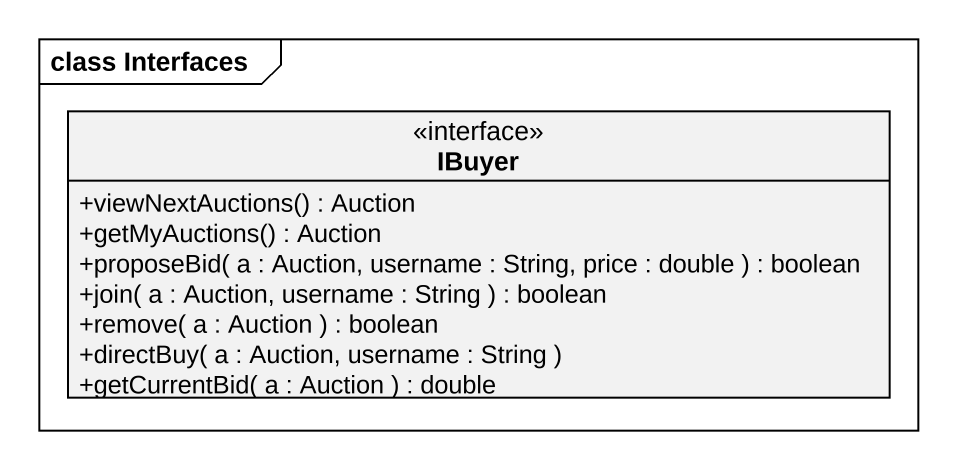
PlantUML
@startuml
mainframe class Interfaces
hide circle
hide empty members
skinparam classAttributeIconSize 0
interface IBuyer {
  +viewNextAuctions() : Auction
  +getMyAuctions() : Auction
  +proposeBid( a : Auction, username : String, price : double ) : boolean
  +join( a : Auction, username : String ) : boolean
  +remove( a : Auction ) : boolean
  +directBuy( a : Auction, username : String )
  +getCurrentBid( a : Auction ) : double
}
@enduml
